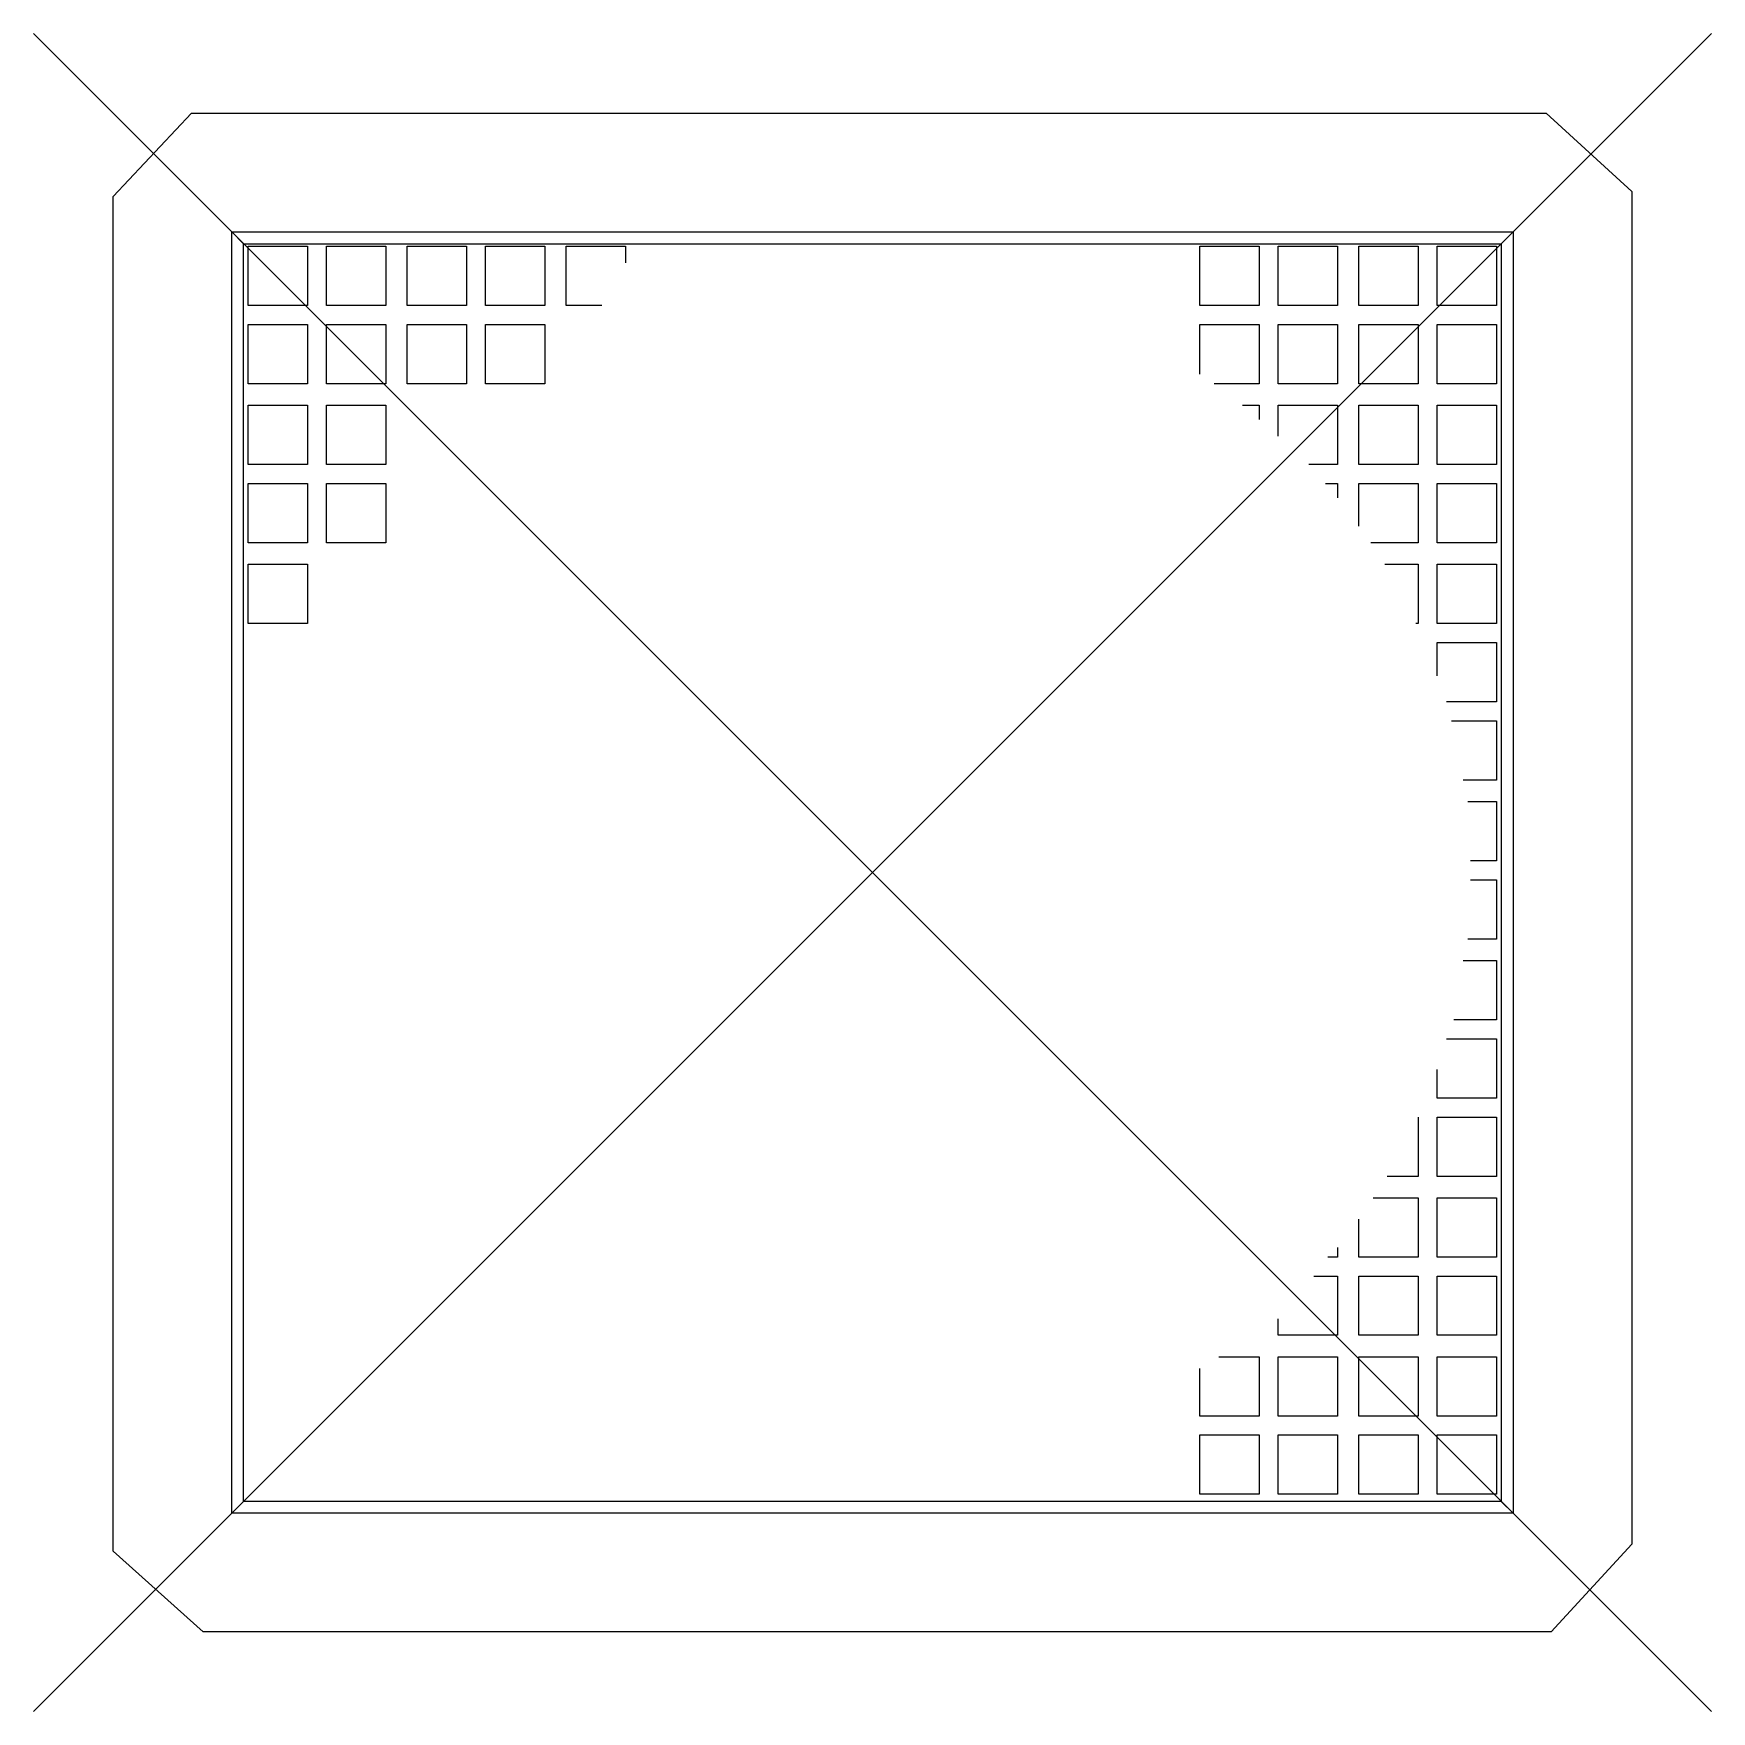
# Model space of a CAD drawing. Header units: metres. Extents: x -0.674 to 0.034, y -0.356 to 0.352.
import ezdxf

# ---------------------------------------------------------------- set-up
doc = ezdxf.new("R2010")
doc.units = ezdxf.units.M
doc.header["$MEASUREMENT"] = 0

msp = doc.modelspace()

# ---------------------------------------------------------------- linework, layer by layer
for p, q in [((-0.6735, -0.3555), (0.0336, 0.3516)), ((0.0336, -0.3555), (-0.6735, 0.3516)), ((-0.64, 0.283), (-0.607, 0.318)), ((-0.607, 0.318), (-0.036, 0.318)), ((-0.036, 0.318), (0, 0.285)), ((-0.64, -0.288), (-0.64, 0.283)), ((0, 0.285), (0, -0.285)), ((-0.585, 0.263), (-0.59, 0.268)), ((-0.055, 0.263), (-0.05, 0.268)), ((-0.585, -0.267), (-0.59, -0.272)), ((-0.05, -0.272), (-0.055, -0.267)), ((-0.602, -0.322), (-0.64, -0.288)), ((0, -0.285), (-0.034, -0.322)), ((-0.034, -0.322), (-0.602, -0.322))]:
    msp.add_line(p, q)
at = {"flags": 128}
for points in [[(-0.05, 0.268), (-0.05, -0.272), (-0.59, -0.272), (-0.59, 0.268)], [(-0.055, 0.263), (-0.055, -0.267), (-0.585, -0.267), (-0.585, 0.263)], [(-0.558, 0.262), (-0.558, 0.237), (-0.583, 0.237), (-0.583, 0.262)], [(-0.525, 0.262), (-0.525, 0.237), (-0.55, 0.237), (-0.55, 0.262)], [(-0.491, 0.262), (-0.491, 0.237), (-0.516, 0.237), (-0.516, 0.262)], [(-0.458, 0.262), (-0.458, 0.237), (-0.483, 0.237), (-0.483, 0.262)], [(-0.157, 0.262), (-0.157, 0.237), (-0.182, 0.237), (-0.182, 0.262)], [(-0.124, 0.262), (-0.124, 0.237), (-0.149, 0.237), (-0.149, 0.262)], [(-0.09, 0.262), (-0.09, 0.237), (-0.115, 0.237), (-0.115, 0.262)], [(-0.057, 0.262), (-0.057, 0.237), (-0.082, 0.237), (-0.082, 0.262)], [(-0.558, 0.229), (-0.558, 0.204), (-0.583, 0.204), (-0.583, 0.229)], [(-0.525, 0.229), (-0.525, 0.204), (-0.55, 0.204), (-0.55, 0.229)], [(-0.491, 0.229), (-0.491, 0.204), (-0.516, 0.204), (-0.516, 0.229)], [(-0.458, 0.229), (-0.458, 0.204), (-0.483, 0.204), (-0.483, 0.229)], [(-0.124, 0.229), (-0.124, 0.204), (-0.149, 0.204), (-0.149, 0.229)], [(-0.09, 0.229), (-0.09, 0.204), (-0.115, 0.204), (-0.115, 0.229)], [(-0.057, 0.229), (-0.057, 0.204), (-0.082, 0.204), (-0.082, 0.229)], [(-0.558, 0.195), (-0.558, 0.17), (-0.583, 0.17), (-0.583, 0.195)], [(-0.525, 0.195), (-0.525, 0.17), (-0.55, 0.17), (-0.55, 0.195)], [(-0.09, 0.195), (-0.09, 0.17), (-0.115, 0.17), (-0.115, 0.195)], [(-0.057, 0.195), (-0.057, 0.17), (-0.082, 0.17), (-0.082, 0.195)], [(-0.558, 0.162), (-0.558, 0.137), (-0.583, 0.137), (-0.583, 0.162)], [(-0.525, 0.162), (-0.525, 0.137), (-0.55, 0.137), (-0.55, 0.162)], [(-0.057, 0.162), (-0.057, 0.137), (-0.082, 0.137), (-0.082, 0.162)], [(-0.558, 0.128), (-0.558, 0.103), (-0.583, 0.103), (-0.583, 0.128)], [(-0.057, 0.128), (-0.057, 0.103), (-0.082, 0.103), (-0.082, 0.128)], [(-0.057, -0.105), (-0.057, -0.13), (-0.082, -0.13), (-0.082, -0.105)], [(-0.057, -0.139), (-0.057, -0.164), (-0.082, -0.164), (-0.082, -0.139)], [(-0.09, -0.172), (-0.09, -0.197), (-0.115, -0.197), (-0.115, -0.172)], [(-0.057, -0.172), (-0.057, -0.197), (-0.082, -0.197), (-0.082, -0.172)], [(-0.124, -0.206), (-0.124, -0.231), (-0.149, -0.231), (-0.149, -0.206)], [(-0.09, -0.206), (-0.09, -0.231), (-0.115, -0.231), (-0.115, -0.206)], [(-0.057, -0.206), (-0.057, -0.231), (-0.082, -0.231), (-0.082, -0.206)], [(-0.157, -0.239), (-0.157, -0.264), (-0.182, -0.264), (-0.182, -0.239)], [(-0.124, -0.239), (-0.124, -0.264), (-0.149, -0.264), (-0.149, -0.239)], [(-0.09, -0.239), (-0.09, -0.264), (-0.115, -0.264), (-0.115, -0.239)], [(-0.057, -0.239), (-0.057, -0.264), (-0.082, -0.264), (-0.082, -0.239)]]:
    msp.add_lwpolyline(points, close=True, dxfattribs=at)
for points in [[(-0.434, 0.237), (-0.449, 0.237), (-0.449, 0.262), (-0.424, 0.262), (-0.424, 0.255)], [(-0.182, 0.208), (-0.182, 0.229), (-0.157, 0.229), (-0.157, 0.204), (-0.176, 0.204)], [(-0.164, 0.195), (-0.157, 0.195), (-0.157, 0.189)], [(-0.149, 0.182), (-0.149, 0.195), (-0.124, 0.195), (-0.124, 0.17), (-0.136, 0.17)], [(-0.129, 0.162), (-0.124, 0.162), (-0.124, 0.156)], [(-0.115, 0.144), (-0.115, 0.162), (-0.09, 0.162), (-0.09, 0.137), (-0.11, 0.137)], [(-0.104, 0.128), (-0.09, 0.128), (-0.09, 0.103), (-0.091, 0.103)], [(-0.082, 0.081), (-0.082, 0.095), (-0.057, 0.095), (-0.057, 0.07), (-0.078, 0.07)], [(-0.076, 0.062), (-0.057, 0.062), (-0.057, 0.037), (-0.071, 0.037)], [(-0.069, 0.028), (-0.057, 0.028), (-0.057, 0.003), (-0.068, 0.003)], [(-0.068, -0.005), (-0.057, -0.005), (-0.057, -0.03), (-0.069, -0.03)], [(-0.071, -0.039), (-0.057, -0.039), (-0.057, -0.064), (-0.075, -0.064)], [(-0.078, -0.072), (-0.057, -0.072), (-0.057, -0.097), (-0.082, -0.097), (-0.082, -0.085)], [(-0.09, -0.105), (-0.09, -0.13), (-0.103, -0.13)], [(-0.109, -0.139), (-0.09, -0.139), (-0.09, -0.164), (-0.115, -0.164), (-0.115, -0.148)], [(-0.124, -0.16), (-0.124, -0.164), (-0.128, -0.164)], [(-0.134, -0.172), (-0.124, -0.172), (-0.124, -0.197), (-0.149, -0.197), (-0.149, -0.19)], [(-0.174, -0.206), (-0.157, -0.206), (-0.157, -0.231), (-0.182, -0.231), (-0.182, -0.211)]]:
    msp.add_lwpolyline(points, dxfattribs=at)

doc.saveas('drawing.dxf')
